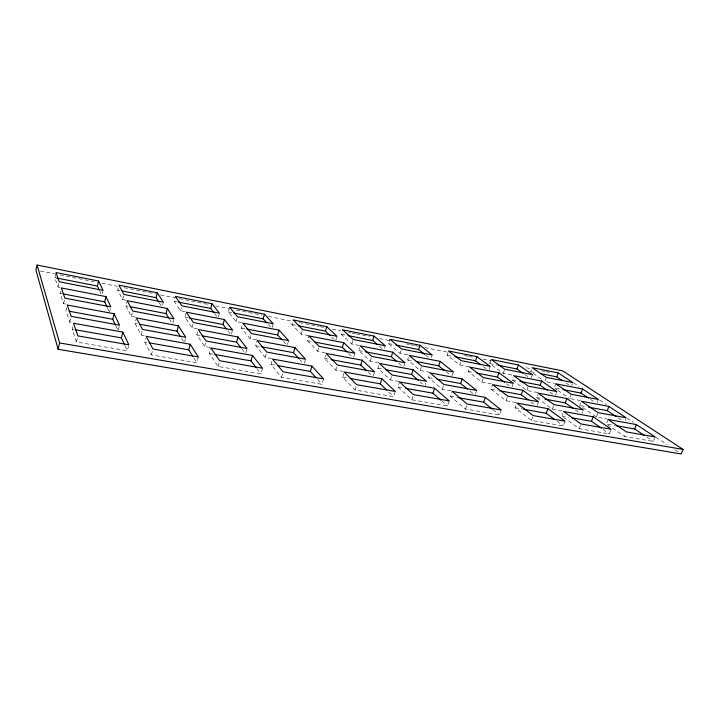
<?xml version="1.0" encoding="UTF-8"?>
<svg xmlns="http://www.w3.org/2000/svg" width="719" height="719" viewBox="0 0 719 719"><rect width="100%" height="100%" fill="white"/><g stroke="black" fill="none" stroke-linecap="round" stroke-linejoin="round"><path stroke-width="0.54" stroke-dasharray="3.6 2.7" d="M60.189 287.456L58.005 287.025L54.86 277.669L56.019 272.546M58.005 287.025L59.201 281.758M65.771 304.074L63.587 303.661L60.108 293.298L60.594 291.159M63.587 303.661L64.854 298.142M66.57 307.813L65.923 310.626L69.788 322.157L73.086 322.75M69.788 322.157L71.136 316.351M128.584 345.812L127.344 350.782L76.448 342.01L72.134 329.149L73.284 324.224M76.448 342.01L77.886 335.899M102.296 293.46L103.042 290.359M109.549 312.28L110.861 306.878M125.924 300.2L122.634 299.562L117.7 290.09L118.428 287.106M122.634 299.562L123.632 295.473M118.374 329.931L119.309 326.147M135.72 317.187L131.379 316.378L125.933 305.908L127.218 300.713M131.379 316.378L132.709 311.021M144.321 335.593L141.077 335.009L135.037 323.397L136.116 319.038M141.077 335.009L142.254 330.327M198.372 356.992L196.826 362.753L151.439 354.934L144.735 342.037L145.696 338.227M162.557 305.207L163.33 302.196M151.439 354.934L152.698 350.027M185.017 311.669L180.604 310.806L174.151 301.243L175.4 296.399M172.902 323.056L173.71 319.91M180.604 310.806L181.377 307.831M197.464 328.763L192.027 327.747L184.918 317.205L185.978 313.16M184.576 341.885L185.781 337.301M192.027 327.747L193.123 323.586M210.038 347.43L204.645 346.459L196.781 334.802L198.192 329.509M204.645 346.459L205.625 342.828M218.36 317.106L219.412 313.205M262.525 368.218L260.934 373.808L218.109 366.429L209.4 353.514L210.901 347.969M241.557 322.633L236.156 321.582L228.318 311.947L229.604 307.238M218.109 366.429L219.672 360.722M231.446 334.065L232.561 329.985M236.156 321.582L237.216 317.717M256.548 339.835L249.987 338.613L241.386 328.017L242.474 324.089M245.88 352.768L247.075 348.499M249.987 338.613L250.832 335.584M271.71 358.547L265.248 357.379L255.748 345.695L257.195 340.554M272.124 327.558L273.202 323.757M265.248 357.379L266.443 353.155M323.55 378.904L321.923 384.314L281.471 377.349L270.982 364.434L272.213 360.138M308.739 335.665L301.225 334.209L291.869 324.503L293.181 319.937M287.456 344.59L288.598 340.626M281.471 377.349L282.81 372.739M301.225 334.209L302.313 330.461M325.285 352.723L317.708 351.303L307.462 340.68L308.855 335.926M304.335 363.329L305.548 359.185M317.708 351.303L318.868 347.403M343.475 371.48L335.836 370.105L324.557 358.404L325.455 355.429M335.863 339.952L336.968 336.276M359.284 345.471L351.798 344.015L341.327 334.281L342.675 329.832M335.836 370.105L336.762 367.041M351.798 344.015L353.191 339.458M395.306 391.46L393.635 396.681L355.051 390.031L342.639 377.151L344.221 371.975M353.685 357.037L354.862 353.209M378.796 362.753L370.213 361.145L358.772 350.504L359.626 347.726M355.051 390.031L356.04 386.831M370.213 361.145L371.399 357.352M373.26 375.785L374.509 371.786M399.036 381.492L390.408 379.938L377.852 368.254L378.76 365.36M384.458 348.454L385.303 345.767M407.718 354.862L400.052 353.38L388.584 343.619L389.95 339.278M390.408 379.938L391.99 374.985M400.052 353.38L400.896 350.71M403.772 366.447L404.968 362.718M449.258 400.905L447.56 405.974L411.771 399.8L397.975 386.975L399.584 381.942M430.034 372.361L420.202 370.519L407.682 359.868L409.129 355.366M420.202 370.519L421.702 365.899M411.771 399.8L413.452 394.632M431.274 357.577L432.137 354.952M425.235 385.177L425.873 383.236M450.993 390.848L442.248 389.276L428.542 377.619L430.079 372.918M469.408 366.825L459.765 364.955L447.137 355.186L448.18 352.031M442.248 389.276L443.524 385.42M452.197 375.552L453.41 371.921M459.765 364.955L460.627 362.376M501.17 409.992L499.444 414.917L465.499 409.066L450.489 396.286L451.793 392.376M491.49 383.883L481.91 382.086L468.168 371.453L469.049 368.838M465.499 409.066L466.865 405.049M475.376 394.246L476.67 390.462M481.91 382.086L483.438 377.619M511.757 375.048L503.246 373.395L489.819 363.625L491.221 359.518M489.037 369.512L490.124 366.339M515.963 402.559L506.077 400.78L491.059 389.168L492.623 384.629M503.246 373.395L504.702 369.198M537.695 392.547L526.739 390.489L512.162 379.884L513.051 377.322M506.077 400.78L507.371 397.059M512.036 386.795L513.267 383.281M564.981 421.163L563.238 425.909L531.494 420.435L515.092 407.754L516.422 403.979M541.335 379.03L530.73 371.705L531.44 369.701M526.739 390.489L528.276 386.139M531.287 377.727L532.384 374.626M562.105 410.873L552.327 409.111L536.437 397.544L537.381 394.893M546.332 377.367L544.867 381.465L554.412 383.317M531.494 420.435L533.219 415.6M537.174 405.408L538.486 401.75M554.619 386.903L555.742 383.784M555.535 394.974L556.776 391.549M552.327 409.111L553.963 404.581M571.749 385.6L572.486 383.587M610.791 430.16L609.388 433.863L579.181 428.659L561.863 416.049L562.869 413.299M580.476 400.564L569.574 398.524L571.129 394.273M580.718 402.964L579.757 405.552L596.428 417.056L607.204 418.997M582.004 413.506L582.66 411.726M579.181 428.659L580.934 423.949M597.21 402.586L598.379 399.449M596.428 417.056L598.082 412.643M608.121 419.483L606.432 423.958L615.131 425.504M625.108 420.372L625.773 418.638M655.108 436.936L653.337 441.439L624.568 436.478L625.979 432.811M72.134 329.149L74.327 329.545M144.735 342.037L146.928 342.424M209.4 353.514L213.786 354.287M270.982 364.434L276.447 365.405M342.639 377.151L348.014 378.104M397.975 386.975L403.44 387.936M450.489 396.286L457.985 397.616M515.092 407.754L522.605 409.084M561.863 416.049L568.45 417.218M135.037 323.397L137.185 323.793M196.781 334.802L200.017 335.396M255.748 345.695L261.15 346.693M324.557 358.404L331.144 359.626M377.852 368.254L383.29 369.26M428.542 377.619L433.899 378.607M491.059 389.168L497.53 390.363M536.437 397.544L542.836 398.73M580.862 405.759L586.371 406.774M60.108 293.298L62.283 293.72M125.933 305.908L128.108 306.321M184.918 317.205L188.189 317.834M241.386 328.017L245.781 328.862M307.462 340.68L311.821 341.507M358.772 350.504L364.191 351.546M407.682 359.868L413.039 360.893M468.168 371.453L473.578 372.496M512.162 379.884L517.545 380.908M559.607 388.97L554.25 387.936L556.955 389.806M54.86 277.669L57.044 278.1M117.7 290.09L119.893 290.521M174.151 301.243L177.377 301.881M228.318 311.947L231.59 312.594M291.869 324.503L296.201 325.356M341.327 334.281L346.747 335.351M388.584 343.619L393.949 344.68M447.137 355.186L452.593 356.264M489.819 363.625L497.431 365.126M530.73 371.705L536.158 372.784M40.354 271.018L54.68 273.867M60.18 274.964L94.333 281.767M102.044 283.304L117.458 286.369M124.072 287.69L156.014 294.053M160.418 294.925L174.744 297.783M179.148 298.655L209.993 304.802M215.493 305.899L228.714 308.532M236.425 310.069L261.761 315.111M268.367 316.432L292.606 321.258M299.212 322.57L319.038 326.525M320.144 326.741L323.442 327.406M332.259 329.158L341.067 330.911M348.778 332.448L350.98 332.888M352.085 333.104L355.393 333.769M356.489 333.984L369.71 336.618M379.623 338.595L389.536 340.563M406.055 343.853L409.363 344.518M410.468 344.734L413.767 345.39M414.872 345.614L418.179 346.27M424.785 347.592L447.919 352.193M464.438 355.483L467.745 356.148M468.842 356.363L473.255 357.244M483.168 359.212L490.879 360.749M526.128 367.769L531.629 368.874M541.542 370.842L544.849 371.498M545.955 371.723L549.253 372.379M573.546 382.832L579.163 386.543M599.763 400.15L606.315 404.482M626.914 418.09L633.475 422.421M655.944 437.269L667.178 444.684M674.674 449.636L678.412 452.107M565.916 382.957L568.648 384.782M590.326 399.279L594.964 402.388M618.124 417.883L622.636 420.903M646.821 437.08L653.337 441.439M557.854 390.426L569.574 398.524M607.33 424.587L624.568 436.478M524.834 374.491L529.184 377.538M549.9 392.098L553.45 394.587M575.29 409.92L578.93 412.481M603.133 429.468L609.388 433.863M483.411 366.663L486.044 368.613M506.365 383.694L509.942 386.346M530.784 401.822L534.253 404.393M556.964 421.253L563.238 425.909M425.531 355.132L428.982 357.927M446.139 371.804L451.074 375.794M469.974 391.082L473.363 393.814M492.821 409.551L499.444 414.917M379.12 346.064L382.31 348.85M398.614 363.122L402.667 366.672M419.923 381.78L423.248 384.692M441.87 400.995L447.56 405.974M331.693 337.13L334.029 339.377M348.652 353.433L351.816 356.471M368.38 372.406L370.662 374.599M388.916 392.143L393.635 396.681M268.232 324.476L270.407 326.893M283.502 341.498L285.704 343.943M299.526 359.356L302.528 362.7M317.582 379.479L321.923 384.314M214.738 313.709L216.752 316.333M227.779 330.677L230.484 334.2M241.737 348.832L244.298 352.166M256.962 368.64L260.934 373.808M159.33 302.87L160.966 305.476M169.333 318.85L172.084 323.226M181.53 338.325L183.776 341.902M193.941 358.143L196.826 362.753M99.617 290.8L100.93 293.64M107.356 307.543L109.108 311.336M115.912 326.049L117.7 329.904M125.052 345.821L127.344 350.782"/><path stroke-width="1.08" d="M37.082 265.032L35.95 270.137L58.14 349.29L681.226 453.968L683.05 449.402L562.779 370.905L37.082 265.032L59.605 342.954L58.14 349.29M99.186 289.856L97.433 286.081L98.629 281.057L56.019 272.546L59.201 281.758L103.042 290.359L98.629 281.057M106.915 306.591L104.722 301.845L105.99 296.596L61.331 287.942L64.854 298.142L110.861 306.878L105.99 296.596M115.462 325.078L112.784 319.281L114.123 313.781L67.218 305L71.136 316.351L119.534 325.195L114.123 313.781M124.594 344.832L121.385 337.894L122.814 332.115L73.518 323.244L77.886 335.899L128.836 344.823L122.814 332.115M158.791 302.007L156.077 297.666L157.308 292.786L118.914 285.11L123.884 294.457L163.33 302.196L157.308 292.786M168.785 317.969L166.044 313.592L167.356 308.487L127.218 300.713L132.709 311.021L173.989 318.859L167.356 308.487M180.406 336.528L177.045 331.153L178.429 325.815L136.394 317.942L142.488 329.392L185.781 337.301L178.429 325.815M192.791 356.3L188.746 349.847L190.22 344.248L146.173 336.321L152.949 349.039L198.372 356.992L190.22 344.248M214.064 312.837L210.703 308.46L211.979 303.715L175.4 296.399L181.898 305.845L219.412 313.205L211.979 303.715M226.422 328.916L223.034 324.503L224.382 319.551L186.239 312.154L193.393 322.543L232.561 329.985L224.382 319.551M241.099 347.996L236.605 342.163L238.043 336.968L198.192 329.509L206.11 341.013L247.075 348.499L238.043 336.968M256.306 367.777L251.012 360.893L252.531 355.465L210.901 347.969L219.672 360.722L262.525 368.218L252.531 355.465M266.785 322.867L263.172 318.832L264.475 314.203L229.604 307.238L237.477 316.746L273.202 323.757L264.475 314.203M282.037 339.862L277.642 334.964L279.026 330.138L242.743 323.11L251.398 333.562L288.598 340.626L279.026 330.138M298.78 358.52L293.532 352.678L295.006 347.637L257.195 340.554L266.749 352.094L305.548 359.185L295.006 347.637M316.135 377.87L310.356 371.426L311.92 366.16L272.519 359.069L283.079 371.813L323.55 378.904L311.92 366.16M330.138 335.629L325.464 331.144L326.803 326.66L293.181 319.937L302.591 329.527L336.968 336.276L326.803 326.66M347.07 351.915L342.325 347.358L343.745 342.684L308.855 335.926L319.164 346.423L354.862 353.209L343.745 342.684M366.861 370.941L360.785 365.099L362.295 360.228L326.049 353.451L337.382 365.009L374.509 371.786L362.295 360.228M377.529 344.671L372.757 340.491L374.114 336.115L342.675 329.832L353.191 339.458L385.303 345.767L374.114 336.115M386.552 389.878L380.27 383.829L381.87 378.751L344.221 371.975L356.705 384.701L395.306 391.46L381.87 378.751M396.178 360.992L391.316 356.732L392.754 352.184L360.192 345.875L371.696 356.399L404.968 362.718L392.754 352.184M424.668 354.44L418.629 349.551L420.004 345.282L389.95 339.278L401.463 348.94L432.137 354.952L420.004 345.282M418.251 380.315L411.592 374.482L413.119 369.746L379.362 363.428L391.99 374.985L426.511 381.295L413.119 369.746M444.495 370.474L438.743 365.818L440.199 361.387L409.129 355.366L421.702 365.899L453.41 371.921L440.199 361.387M441.062 400.285L432.937 393.176L434.564 388.242L399.584 381.942L413.452 394.632L449.258 400.905L434.564 388.242M467.44 389.024L460.663 383.551L462.218 378.94L430.079 372.918L443.848 384.458L476.67 390.462L462.218 378.94M480.777 364.704L475.511 360.794L476.913 356.66L448.521 350.989L461.203 360.659L490.124 366.339L476.913 356.66M491.994 408.886L483.707 402.182L485.352 397.382L452.125 391.397L467.206 404.042L501.17 409.992L485.352 397.382M504.576 382.364L497.422 377.062L498.905 372.766L469.633 367.094L483.438 377.619L513.267 383.281L498.905 372.766M523.099 373.269L517.015 369L518.426 364.955L491.221 359.518L504.702 369.198L532.384 374.626L518.426 364.955M528.186 399.89L521.248 394.74L522.821 390.282L492.623 384.629L507.695 396.124L538.486 401.75L522.821 390.282M547.24 390.228L540.149 385.24L541.641 381.052L513.645 375.624L528.276 386.139L556.776 391.549L541.641 381.052M562.276 380.513L556.812 376.864L558.232 372.909L532.141 367.697L546.332 377.367L572.854 382.571L558.232 372.909M554.277 419.258L546.215 413.272L547.887 408.644L516.754 403.035L533.219 415.6L564.981 421.163L547.887 408.644M573.465 408.635L565.251 402.874L566.842 398.524L538.019 393.122L553.963 404.581L583.316 409.947L566.842 398.524M588.466 398.038L581.042 393.068L582.552 388.979L555.742 383.784L571.129 394.273L598.379 399.449L582.552 388.979M601.345 428.218L591.512 421.316L593.202 416.795L563.534 411.457L580.934 423.949L611.141 429.243L593.202 416.795M616.318 416.678L607.303 410.639L608.894 406.397L581.347 401.238L598.082 412.643L626.105 417.766L608.894 406.397M644.026 435.211L634.715 428.973L636.405 424.578L608.121 419.483L626.33 431.894L655.108 436.936L636.405 424.578M59.605 342.954L683.05 449.402M75.414 329.733L121.385 337.894M149.13 342.819L188.746 349.847M214.873 354.485L251.012 360.893M277.543 365.603L310.356 371.426M350.162 378.491L380.27 383.829M405.624 388.332L432.937 393.176M459.055 397.814L483.707 402.182M523.675 409.273L546.215 413.272M571.749 417.802L591.512 421.316M616.219 425.693L634.715 428.973M69.186 311.228L112.784 319.281M139.342 324.188L177.045 331.153M202.165 335.8L236.605 342.163M261.15 346.693L293.532 352.678M331.144 359.626L360.785 365.099M385.474 369.656L411.592 374.482M437.107 379.201L460.663 383.551M499.687 390.759L521.248 394.74M544.975 399.126L565.251 402.874M588.573 407.179L607.303 410.639M63.371 293.927L104.722 301.845M130.274 306.743L166.044 313.592M189.277 318.041L223.034 324.503M246.878 329.077L277.642 334.964M315.093 342.136L342.325 347.358M365.279 351.753L391.316 356.732M416.256 361.513L438.743 365.818M476.832 373.116L497.422 377.062M519.693 381.322L540.149 385.24M562.824 389.581L581.042 393.068M57.044 278.1L97.433 286.081M122.086 290.952L156.077 297.666M178.456 302.088L210.703 308.46M233.765 313.026L263.172 318.832M298.367 325.788L325.464 331.144M347.834 335.566L372.757 340.491M396.088 345.102L418.629 349.551M454.776 356.696L475.511 360.794M498.519 365.342L517.015 369M540.508 373.637L556.812 376.864"/></g></svg>
